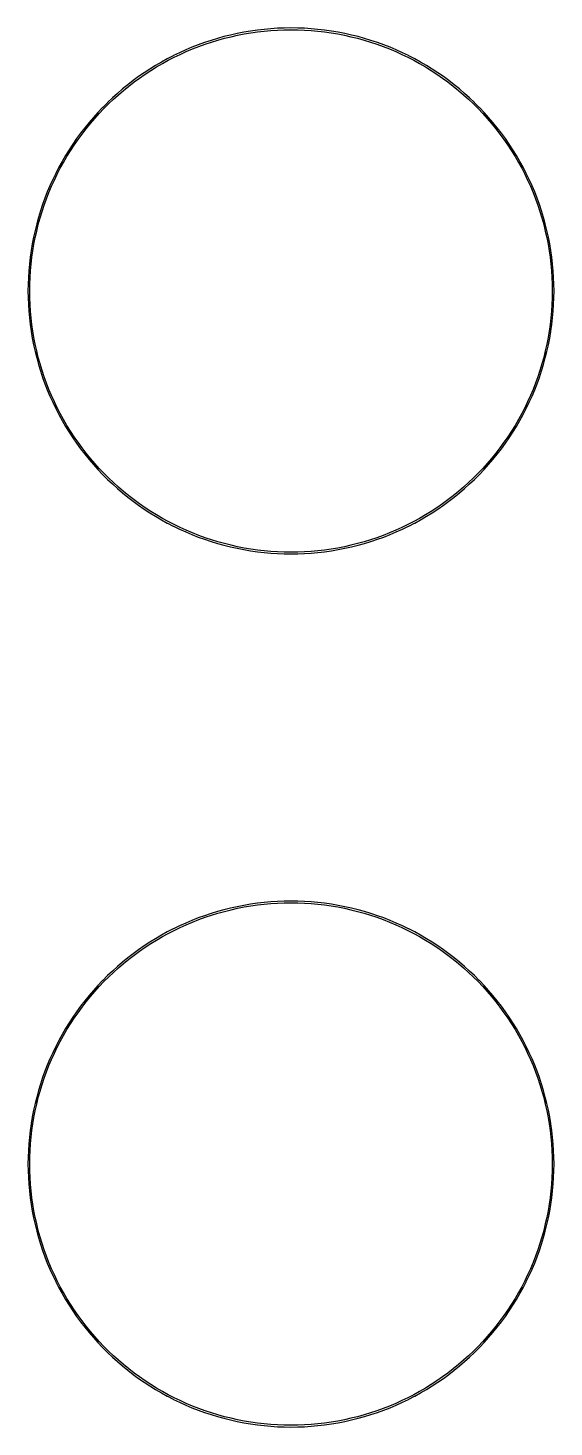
# Model space of a CAD drawing. Extents: x 9 to 70, y 0 to 129.
# Drawn here: x 24.53 to 27.59, y 74.56 to 82.7 of the extents above; entities that cross this region are included whole.
import ezdxf

# ---------------------------------------------------------------- set-up
doc = ezdxf.new("R2010")
doc.units = 0

msp = doc.modelspace()

# ---------------------------------------------------------------- linework, layer by layer
at = {"color": 34, "true_color": 0x008000}
for points in [[(27.15279, 80.1003, 0), (27.17972, 80.12875, 0), (27.20613, 80.1577, 0), (27.23153, 80.18768, 0), (27.25642, 80.21816, 0), (27.2803, 80.24915, 0), (27.30341, 80.2809, 0), (27.32577, 80.31314, 0), (27.34736, 80.34617, 0), (27.36793, 80.37945, 0), (27.38774, 80.41348, 0), (27.40679, 80.44777, 0), (27.42483, 80.48283, 0), (27.42553, 80.48421, 0), (27.44255, 80.51951, 0), (27.4588, 80.55533, 0), (27.47404, 80.59139, 0), (27.48827, 80.62797, 0), (27.50173, 80.6648, 0), (27.51418, 80.70214, 0), (27.52561, 80.73972, 0), (27.53602, 80.77758, 0), (27.54542, 80.81568, 0), (27.55405, 80.85402, 0), (27.56167, 80.89264, 0), (27.56802, 80.93125, 0), (27.56827, 80.93277, 0), (27.57385, 80.97163, 0), (27.57843, 81.01075, 0), (27.58198, 81.04987, 0), (27.58452, 81.08899, 0), (27.58605, 81.1281, 0), (27.58655, 81.16746, 0), (27.58605, 81.20684, 0), (27.58452, 81.24596, 0), (27.58198, 81.28507, 0), (27.57843, 81.32419, 0), (27.57385, 81.36331, 0), (27.56827, 81.40217, 0), (27.56802, 81.4037, 0), (27.56192, 81.44078, 0), (27.56167, 81.44231, 0), (27.55405, 81.48092, 0), (27.54542, 81.51927, 0), (27.53602, 81.55737, 0), (27.52561, 81.59522, 0), (27.51418, 81.63281, 0), (27.50173, 81.67015, 0), (27.48827, 81.70698, 0), (27.47404, 81.74355, 0), (27.4588, 81.77961, 0), (27.44255, 81.81543, 0), (27.42553, 81.85074, 0), (27.42483, 81.85212, 0), (27.4075, 81.88579, 0), (27.40679, 81.88717, 0), (27.38774, 81.92146, 0), (27.36793, 81.9555, 0), (27.34736, 81.98877, 0), (27.32577, 82.02179, 0), (27.30341, 82.05405, 0), (27.2803, 82.0858, 0), (27.25642, 82.11678, 0), (27.23153, 82.14727, 0), (27.20613, 82.17724, 0), (27.17972, 82.2062, 0), (27.15279, 82.23464, 0), (27.1517, 82.23574, 0), (27.12485, 82.26258, 0), (27.12376, 82.26367, 0), (27.09531, 82.2906, 0), (27.06635, 82.31702, 0), (27.03638, 82.34242, 0), (27.0059, 82.36731, 0), (26.97491, 82.39118, 0), (26.94316, 82.4143, 0), (26.9109, 82.43665, 0), (26.87788, 82.45824, 0), (26.84461, 82.47882, 0), (26.81057, 82.49863, 0), (26.77628, 82.51768, 0), (26.74123, 82.5357, 0), (26.73985, 82.53642, 0), (26.70455, 82.55343, 0), (26.66873, 82.56968, 0), (26.63266, 82.58493, 0), (26.59609, 82.59916, 0), (26.55926, 82.61262, 0), (26.52192, 82.62506, 0), (26.48433, 82.63648, 0), (26.44648, 82.64691, 0), (26.40838, 82.65631, 0), (26.37003, 82.66494, 0), (26.33142, 82.67256, 0), (26.29281, 82.67891, 0), (26.29128, 82.67915, 0), (26.25242, 82.68474, 0), (26.2133, 82.68931, 0), (26.17419, 82.69287, 0), (26.13507, 82.69541, 0), (26.09596, 82.69692, 0), (26.05658, 82.69744, 0), (26.01722, 82.69692, 0), (25.9781, 82.69541, 0), (25.93898, 82.69287, 0), (25.89987, 82.68931, 0), (25.86075, 82.68474, 0), (25.82189, 82.67915, 0), (25.82036, 82.67891, 0), (25.78175, 82.67256, 0), (25.74314, 82.66494, 0), (25.70479, 82.65631, 0), (25.66669, 82.64691, 0), (25.62884, 82.63648, 0), (25.59125, 82.62506, 0), (25.55391, 82.61262, 0), (25.51708, 82.59916, 0), (25.48051, 82.58493, 0), (25.44444, 82.56968, 0), (25.40862, 82.55343, 0), (25.37332, 82.53642, 0), (25.37194, 82.5357, 0), (25.33689, 82.51768, 0), (25.3026, 82.49863, 0), (25.26856, 82.47882, 0), (25.23529, 82.45824, 0), (25.20227, 82.43665, 0), (25.17001, 82.4143, 0), (25.13826, 82.39118, 0), (25.10727, 82.36731, 0), (25.07679, 82.34242, 0), (25.04682, 82.31702, 0), (25.01786, 82.2906, 0), (24.98941, 82.26367, 0), (24.98832, 82.26258, 0), (24.96147, 82.23574, 0), (24.96038, 82.23464, 0), (24.93345, 82.2062, 0), (24.90704, 82.17724, 0), (24.88164, 82.14727, 0), (24.85675, 82.11678, 0), (24.83287, 82.0858, 0), (24.80976, 82.05405, 0), (24.7874, 82.02179, 0), (24.76581, 81.98877, 0), (24.74524, 81.9555, 0), (24.72543, 81.92146, 0), (24.70638, 81.88717, 0), (24.70567, 81.88579, 0), (24.68834, 81.85212, 0), (24.68764, 81.85074, 0), (24.67062, 81.81543, 0), (24.65437, 81.77961, 0), (24.63913, 81.74355, 0), (24.6249, 81.70698, 0), (24.61144, 81.67015, 0), (24.59899, 81.63281, 0), (24.58756, 81.59522, 0), (24.57715, 81.55737, 0), (24.56775, 81.51927, 0), (24.55912, 81.48092, 0), (24.5515, 81.44231, 0), (24.55125, 81.44078, 0), (24.54515, 81.4037, 0), (24.5449, 81.40217, 0), (24.53932, 81.36331, 0), (24.53474, 81.32419, 0), (24.53119, 81.28507, 0), (24.52865, 81.24596, 0), (24.52712, 81.20684, 0), (24.52662, 81.16746, 0), (24.52712, 81.1281, 0), (24.52865, 81.08899, 0), (24.53119, 81.04987, 0), (24.53474, 81.01075, 0), (24.53932, 80.97163, 0), (24.5449, 80.93277, 0), (24.54515, 80.93125, 0), (24.5515, 80.89264, 0), (24.55912, 80.85402, 0), (24.56775, 80.81568, 0), (24.57715, 80.77758, 0), (24.58756, 80.73972, 0), (24.59899, 80.70214, 0), (24.61144, 80.6648, 0), (24.6249, 80.62797, 0), (24.63913, 80.59139, 0), (24.65437, 80.55533, 0), (24.67062, 80.51951, 0), (24.68764, 80.48421, 0), (24.68834, 80.48283, 0), (24.70638, 80.44777, 0), (24.72543, 80.41348, 0), (24.74524, 80.37945, 0), (24.76581, 80.34617, 0), (24.7874, 80.31314, 0), (24.80976, 80.2809, 0), (24.83287, 80.24915, 0), (24.85675, 80.21816, 0), (24.88164, 80.18768, 0), (24.90704, 80.1577, 0), (24.93345, 80.12875, 0), (24.96038, 80.1003, 0), (24.98941, 80.07127, 0), (25.01786, 80.04434, 0), (25.04682, 80.01793, 0), (25.07679, 79.99253, 0), (25.10727, 79.96763, 0), (25.13826, 79.94376, 0), (25.17001, 79.92064, 0), (25.20227, 79.89829, 0), (25.23529, 79.8767, 0), (25.26856, 79.85612, 0), (25.3026, 79.83632, 0), (25.33689, 79.81726, 0), (25.33827, 79.81656, 0), (25.37194, 79.79922, 0), (25.37332, 79.79853, 0), (25.40862, 79.78151, 0), (25.44444, 79.76524, 0), (25.48051, 79.75001, 0), (25.51708, 79.73578, 0), (25.55391, 79.72233, 0), (25.59125, 79.70988, 0), (25.62884, 79.69844, 0), (25.66669, 79.68804, 0), (25.70479, 79.67864, 0), (25.74314, 79.67, 0), (25.78175, 79.66238, 0), (25.78236, 79.66228, 0), (25.82036, 79.65603, 0), (25.82189, 79.65579, 0), (25.86075, 79.6502, 0), (25.89987, 79.64563, 0), (25.93898, 79.64208, 0), (25.9781, 79.63954, 0), (26.01722, 79.638, 0), (26.05658, 79.6375, 0), (26.09596, 79.638, 0), (26.13507, 79.63954, 0), (26.17419, 79.64208, 0), (26.2133, 79.64563, 0), (26.25242, 79.6502, 0), (26.29128, 79.65579, 0), (26.29281, 79.65603, 0), (26.33081, 79.66228, 0), (26.33142, 79.66238, 0), (26.37003, 79.67, 0), (26.40838, 79.67864, 0), (26.44648, 79.68804, 0), (26.48433, 79.69844, 0), (26.52192, 79.70988, 0), (26.55926, 79.72233, 0), (26.59609, 79.73578, 0), (26.63266, 79.75001, 0), (26.66873, 79.76524, 0), (26.70455, 79.78151, 0), (26.73985, 79.79853, 0), (26.74123, 79.79922, 0), (26.7749, 79.81656, 0), (26.77628, 79.81726, 0), (26.81057, 79.83632, 0), (26.84461, 79.85612, 0), (26.87788, 79.8767, 0), (26.9109, 79.89829, 0), (26.94316, 79.92064, 0), (26.97491, 79.94376, 0), (27.0059, 79.96763, 0), (27.03638, 79.99253, 0), (27.06635, 80.01793, 0), (27.09531, 80.04434, 0), (27.12376, 80.07127, 0), (27.15279, 80.1003, 0)], [(26.13507, 79.64944, 0), (26.09596, 79.64792, 0), (26.05658, 79.6474, 0), (26.01722, 79.64792, 0), (25.9781, 79.64944, 0), (25.93898, 79.65197, 0), (25.89987, 79.65554, 0), (25.86075, 79.66011, 0), (25.82244, 79.66562, 0), (25.78481, 79.6718, 0), (25.7462, 79.67943, 0), (25.70785, 79.68805, 0), (25.66975, 79.69746, 0), (25.6319, 79.70787, 0), (25.59431, 79.7193, 0), (25.55697, 79.73175, 0), (25.52014, 79.74521, 0), (25.48357, 79.75944, 0), (25.4475, 79.77468, 0), (25.41169, 79.79093, 0), (25.37669, 79.8078, 0), (25.34271, 79.82528, 0), (25.30842, 79.84433, 0), (25.27438, 79.86414, 0), (25.24111, 79.88472, 0), (25.20809, 79.90631, 0), (25.17583, 79.92865, 0), (25.14408, 79.95177, 0), (25.11309, 79.97565, 0), (25.08261, 80.00054, 0), (25.05264, 80.02594, 0), (25.02368, 80.05235, 0), (24.99524, 80.07928, 0), (24.96821, 80.10631, 0), (24.94147, 80.13457, 0), (24.91505, 80.16352, 0), (24.88965, 80.1935, 0), (24.86476, 80.22398, 0), (24.84088, 80.25497, 0), (24.81777, 80.28672, 0), (24.79542, 80.31898, 0), (24.77383, 80.352, 0), (24.75325, 80.38527, 0), (24.73344, 80.41931, 0), (24.71439, 80.45359, 0), (24.69684, 80.48772, 0), (24.68004, 80.52257, 0), (24.66379, 80.55839, 0), (24.64855, 80.59446, 0), (24.63432, 80.63103, 0), (24.62086, 80.66786, 0), (24.60842, 80.7052, 0), (24.59699, 80.74279, 0), (24.58657, 80.78064, 0), (24.57717, 80.81874, 0), (24.56854, 80.85709, 0), (24.56092, 80.8957, 0), (24.55472, 80.93341, 0), (24.54922, 80.97163, 0), (24.54465, 81.01075, 0), (24.54109, 81.04987, 0), (24.53855, 81.08899, 0), (24.53703, 81.1281, 0), (24.53652, 81.16746, 0), (24.53703, 81.20684, 0), (24.53855, 81.24596, 0), (24.54109, 81.28507, 0), (24.54465, 81.32419, 0), (24.54922, 81.36331, 0), (24.55473, 81.40161, 0), (24.56092, 81.43925, 0), (24.56854, 81.47785, 0), (24.57717, 81.51621, 0), (24.58657, 81.55431, 0), (24.59699, 81.59215, 0), (24.60842, 81.62975, 0), (24.62086, 81.66708, 0), (24.63432, 81.7039, 0), (24.64855, 81.74048, 0), (24.66379, 81.77656, 0), (24.68004, 81.81237, 0), (24.69691, 81.84737, 0), (24.71439, 81.88135, 0), (24.73344, 81.91564, 0), (24.75325, 81.94968, 0), (24.77383, 81.98295, 0), (24.79542, 82.01597, 0), (24.81777, 82.04823, 0), (24.84088, 82.07998, 0), (24.86476, 82.11096, 0), (24.88965, 82.14145, 0), (24.91505, 82.17142, 0), (24.94147, 82.20037, 0), (24.96822, 82.22864, 0), (24.99522, 82.25565, 0), (24.99524, 82.25566, 0), (25.02368, 82.28259, 0), (25.05264, 82.30901, 0), (25.08261, 82.33441, 0), (25.11309, 82.3593, 0), (25.14408, 82.38317, 0), (25.17583, 82.40629, 0), (25.20809, 82.42864, 0), (25.24111, 82.45023, 0), (25.27438, 82.4708, 0), (25.30842, 82.49062, 0), (25.34271, 82.50967, 0), (25.37668, 82.52715, 0), (25.41169, 82.54401, 0), (25.4475, 82.56027, 0), (25.48357, 82.5755, 0), (25.52014, 82.58973, 0), (25.55697, 82.6032, 0), (25.59431, 82.61564, 0), (25.6319, 82.62707, 0), (25.66975, 82.63749, 0), (25.70785, 82.64688, 0), (25.7462, 82.65552, 0), (25.78481, 82.66314, 0), (25.82245, 82.66933, 0), (25.86075, 82.67484, 0), (25.89987, 82.67941, 0), (25.93898, 82.68295, 0), (25.9781, 82.6855, 0), (26.01722, 82.68702, 0), (26.05658, 82.68754, 0), (26.09596, 82.68702, 0), (26.13507, 82.6855, 0), (26.17419, 82.68295, 0), (26.2133, 82.67941, 0), (26.25242, 82.67484, 0), (26.29072, 82.66933, 0), (26.32836, 82.66314, 0), (26.36697, 82.65552, 0), (26.40532, 82.64688, 0), (26.44342, 82.63749, 0), (26.48127, 82.62707, 0), (26.51886, 82.61564, 0), (26.5562, 82.6032, 0), (26.59303, 82.58973, 0), (26.6296, 82.5755, 0), (26.66567, 82.56027, 0), (26.70148, 82.54401, 0), (26.73649, 82.52715, 0), (26.77046, 82.50967, 0), (26.80475, 82.49062, 0), (26.83879, 82.4708, 0), (26.87206, 82.45023, 0), (26.90508, 82.42864, 0), (26.93734, 82.40629, 0), (26.96909, 82.38317, 0), (27.00008, 82.3593, 0), (27.03056, 82.33441, 0), (27.06053, 82.30901, 0), (27.08949, 82.28259, 0), (27.11793, 82.25566, 0), (27.11795, 82.25565, 0), (27.14495, 82.22864, 0), (27.1717, 82.20037, 0), (27.19812, 82.17142, 0), (27.22352, 82.14145, 0), (27.24841, 82.11096, 0), (27.27229, 82.07998, 0), (27.2954, 82.04823, 0), (27.31775, 82.01597, 0), (27.33934, 81.98295, 0), (27.35992, 81.94968, 0), (27.37973, 81.91564, 0), (27.39878, 81.88135, 0), (27.41626, 81.84737, 0), (27.43313, 81.81237, 0), (27.44938, 81.77656, 0), (27.46462, 81.74048, 0), (27.47885, 81.7039, 0), (27.49231, 81.66708, 0), (27.50475, 81.62975, 0), (27.51618, 81.59215, 0), (27.5266, 81.55431, 0), (27.536, 81.51621, 0), (27.54463, 81.47785, 0), (27.55225, 81.43925, 0), (27.55844, 81.40161, 0), (27.56395, 81.36331, 0), (27.56852, 81.32419, 0), (27.57208, 81.28507, 0), (27.57462, 81.24596, 0), (27.57614, 81.20684, 0), (27.57665, 81.16746, 0), (27.57614, 81.1281, 0), (27.57462, 81.08899, 0), (27.57208, 81.04987, 0), (27.56852, 81.01075, 0), (27.56395, 80.97163, 0), (27.55845, 80.93341, 0), (27.55225, 80.8957, 0), (27.54463, 80.85709, 0), (27.536, 80.81874, 0), (27.5266, 80.78064, 0), (27.51618, 80.74279, 0), (27.50475, 80.7052, 0), (27.49231, 80.66786, 0), (27.47885, 80.63103, 0), (27.46462, 80.59446, 0), (27.44938, 80.55839, 0), (27.43313, 80.52257, 0), (27.41633, 80.48772, 0), (27.39878, 80.45359, 0), (27.37973, 80.41931, 0), (27.35992, 80.38527, 0), (27.33934, 80.352, 0), (27.31775, 80.31898, 0), (27.2954, 80.28672, 0), (27.27229, 80.25497, 0), (27.24841, 80.22398, 0), (27.22352, 80.1935, 0), (27.19812, 80.16352, 0), (27.1717, 80.13457, 0), (27.14496, 80.10631, 0), (27.11793, 80.07928, 0), (27.08949, 80.05235, 0), (27.06053, 80.02594, 0), (27.03056, 80.00054, 0), (27.00008, 79.97565, 0), (26.96909, 79.95177, 0), (26.93734, 79.92865, 0), (26.90508, 79.90631, 0), (26.87206, 79.88472, 0), (26.83879, 79.86414, 0), (26.80475, 79.84433, 0), (26.77046, 79.82528, 0), (26.73648, 79.8078, 0), (26.70148, 79.79093, 0), (26.66567, 79.77468, 0), (26.6296, 79.75944, 0), (26.59303, 79.74521, 0), (26.5562, 79.73175, 0), (26.51886, 79.7193, 0), (26.48127, 79.70787, 0), (26.44342, 79.69746, 0), (26.40532, 79.68805, 0), (26.36697, 79.67943, 0), (26.32836, 79.6718, 0), (26.29073, 79.66562, 0), (26.25242, 79.66011, 0), (26.2133, 79.65554, 0), (26.17419, 79.65197, 0), (26.13507, 79.64944, 0)], [(27.15279, 75.0203, 0), (27.17972, 75.04875, 0), (27.20613, 75.07771, 0), (27.23153, 75.10768, 0), (27.25642, 75.13816, 0), (27.2803, 75.16915, 0), (27.30341, 75.2009, 0), (27.32577, 75.23314, 0), (27.34736, 75.26617, 0), (27.36793, 75.29944, 0), (27.38774, 75.33347, 0), (27.40679, 75.36776, 0), (27.42483, 75.40282, 0), (27.42553, 75.40421, 0), (27.44255, 75.43951, 0), (27.4588, 75.47533, 0), (27.47404, 75.51139, 0), (27.48827, 75.54797, 0), (27.50173, 75.5848, 0), (27.51418, 75.62214, 0), (27.52561, 75.65973, 0), (27.53602, 75.69758, 0), (27.54542, 75.73568, 0), (27.55405, 75.77403, 0), (27.56167, 75.81264, 0), (27.56802, 75.85124, 0), (27.56827, 75.85278, 0), (27.57385, 75.89163, 0), (27.57843, 75.93075, 0), (27.58198, 75.96987, 0), (27.58452, 76.00899, 0), (27.58605, 76.0481, 0), (27.58655, 76.08747, 0), (27.58605, 76.12684, 0), (27.58452, 76.16596, 0), (27.58198, 76.20507, 0), (27.57843, 76.24419, 0), (27.57385, 76.28331, 0), (27.56827, 76.32217, 0), (27.56802, 76.3237, 0), (27.56192, 76.36078, 0), (27.56167, 76.3623, 0), (27.55405, 76.40092, 0), (27.54542, 76.43926, 0), (27.53602, 76.47736, 0), (27.52561, 76.51522, 0), (27.51418, 76.5528, 0), (27.50173, 76.59014, 0), (27.48827, 76.62698, 0), (27.47404, 76.66355, 0), (27.4588, 76.69962, 0), (27.44255, 76.73542, 0), (27.42553, 76.77074, 0), (27.42483, 76.77212, 0), (27.4075, 76.80579, 0), (27.40679, 76.80717, 0), (27.38774, 76.84146, 0), (27.36793, 76.8755, 0), (27.34736, 76.90877, 0), (27.32577, 76.94179, 0), (27.30341, 76.97405, 0), (27.2803, 77.00579, 0), (27.25642, 77.03679, 0), (27.23153, 77.06726, 0), (27.20613, 77.09724, 0), (27.17972, 77.1262, 0), (27.15279, 77.15464, 0), (27.1517, 77.15573, 0), (27.12376, 77.18368, 0), (27.09531, 77.2106, 0), (27.06635, 77.23702, 0), (27.03638, 77.26242, 0), (27.0059, 77.28731, 0), (26.97491, 77.31119, 0), (26.94316, 77.3343, 0), (26.9109, 77.35665, 0), (26.87788, 77.37824, 0), (26.84461, 77.39882, 0), (26.81057, 77.41862, 0), (26.77628, 77.43768, 0), (26.74123, 77.45571, 0), (26.73985, 77.45641, 0), (26.70455, 77.47344, 0), (26.66873, 77.48969, 0), (26.63266, 77.50493, 0), (26.59609, 77.51916, 0), (26.55926, 77.53261, 0), (26.52192, 77.54506, 0), (26.48433, 77.55649, 0), (26.44648, 77.5669, 0), (26.40838, 77.57631, 0), (26.37003, 77.58494, 0), (26.33142, 77.59256, 0), (26.29281, 77.59891, 0), (26.29128, 77.59914, 0), (26.25242, 77.60474, 0), (26.2133, 77.6093, 0), (26.17419, 77.61287, 0), (26.13507, 77.61541, 0), (26.09596, 77.61693, 0), (26.05658, 77.61744, 0), (26.01722, 77.61693, 0), (25.9781, 77.61541, 0), (25.93898, 77.61287, 0), (25.89987, 77.6093, 0), (25.86075, 77.60474, 0), (25.82189, 77.59914, 0), (25.82036, 77.59891, 0), (25.78175, 77.59256, 0), (25.74314, 77.58494, 0), (25.70479, 77.57631, 0), (25.66669, 77.5669, 0), (25.62884, 77.55649, 0), (25.59125, 77.54506, 0), (25.55391, 77.53261, 0), (25.51708, 77.51916, 0), (25.48051, 77.50493, 0), (25.44444, 77.48969, 0), (25.40862, 77.47344, 0), (25.37332, 77.45641, 0), (25.37194, 77.45571, 0), (25.33689, 77.43768, 0), (25.3026, 77.41862, 0), (25.26856, 77.39882, 0), (25.23529, 77.37824, 0), (25.20227, 77.35665, 0), (25.17001, 77.3343, 0), (25.13826, 77.31119, 0), (25.10727, 77.28731, 0), (25.07679, 77.26242, 0), (25.04682, 77.23702, 0), (25.01786, 77.2106, 0), (24.98941, 77.18368, 0), (24.96147, 77.15573, 0), (24.96038, 77.15464, 0), (24.93345, 77.1262, 0), (24.90704, 77.09724, 0), (24.88164, 77.06726, 0), (24.85675, 77.03679, 0), (24.83287, 77.00579, 0), (24.80976, 76.97405, 0), (24.7874, 76.94179, 0), (24.76581, 76.90877, 0), (24.74524, 76.8755, 0), (24.72543, 76.84146, 0), (24.70638, 76.80717, 0), (24.70567, 76.80579, 0), (24.68834, 76.77212, 0), (24.68764, 76.77074, 0), (24.67062, 76.73542, 0), (24.65437, 76.69962, 0), (24.63913, 76.66355, 0), (24.6249, 76.62698, 0), (24.61144, 76.59014, 0), (24.59899, 76.5528, 0), (24.58756, 76.51522, 0), (24.57715, 76.47736, 0), (24.56775, 76.43926, 0), (24.55912, 76.40092, 0), (24.5515, 76.3623, 0), (24.55125, 76.36078, 0), (24.54515, 76.3237, 0), (24.5449, 76.32217, 0), (24.53932, 76.28331, 0), (24.53474, 76.24419, 0), (24.53119, 76.20507, 0), (24.52865, 76.16596, 0), (24.52712, 76.12684, 0), (24.52662, 76.08747, 0), (24.52712, 76.0481, 0), (24.52865, 76.00899, 0), (24.53119, 75.96987, 0), (24.53474, 75.93075, 0), (24.53932, 75.89163, 0), (24.5449, 75.85278, 0), (24.54515, 75.85124, 0), (24.5515, 75.81264, 0), (24.55912, 75.77403, 0), (24.56775, 75.73568, 0), (24.57715, 75.69758, 0), (24.58756, 75.65973, 0), (24.59899, 75.62214, 0), (24.61144, 75.5848, 0), (24.6249, 75.54797, 0), (24.63913, 75.51139, 0), (24.65437, 75.47533, 0), (24.67062, 75.43951, 0), (24.68764, 75.40421, 0), (24.68834, 75.40282, 0), (24.70638, 75.36776, 0), (24.72543, 75.33347, 0), (24.74524, 75.29944, 0), (24.76581, 75.26617, 0), (24.7874, 75.23314, 0), (24.80976, 75.2009, 0), (24.83287, 75.16915, 0), (24.85675, 75.13816, 0), (24.88164, 75.10768, 0), (24.90704, 75.07771, 0), (24.93345, 75.04875, 0), (24.96038, 75.0203, 0), (24.98941, 74.99127, 0), (25.01786, 74.96434, 0), (25.04682, 74.93792, 0), (25.07679, 74.91253, 0), (25.10727, 74.88763, 0), (25.13826, 74.86376, 0), (25.17001, 74.84063, 0), (25.20227, 74.81829, 0), (25.23529, 74.7967, 0), (25.26856, 74.77612, 0), (25.3026, 74.75632, 0), (25.33689, 74.73726, 0), (25.33827, 74.73656, 0), (25.37194, 74.71923, 0), (25.37332, 74.71853, 0), (25.40862, 74.70151, 0), (25.44444, 74.68525, 0), (25.48051, 74.67001, 0), (25.51708, 74.65579, 0), (25.55391, 74.64233, 0), (25.59125, 74.62988, 0), (25.62884, 74.61845, 0), (25.66669, 74.60804, 0), (25.70479, 74.59864, 0), (25.74314, 74.59, 0), (25.78175, 74.58238, 0), (25.82036, 74.57603, 0), (25.82189, 74.57579, 0), (25.86075, 74.5702, 0), (25.89987, 74.56563, 0), (25.93898, 74.56207, 0), (25.9781, 74.55954, 0), (26.01722, 74.55801, 0), (26.05658, 74.5575, 0), (26.09596, 74.55801, 0), (26.13507, 74.55954, 0), (26.17419, 74.56207, 0), (26.2133, 74.56563, 0), (26.25242, 74.5702, 0), (26.29128, 74.57579, 0), (26.29281, 74.57603, 0), (26.33142, 74.58238, 0), (26.37003, 74.59, 0), (26.40838, 74.59864, 0), (26.44648, 74.60804, 0), (26.48433, 74.61845, 0), (26.52192, 74.62988, 0), (26.55926, 74.64233, 0), (26.59609, 74.65579, 0), (26.63266, 74.67001, 0), (26.66873, 74.68525, 0), (26.70455, 74.70151, 0), (26.73985, 74.71853, 0), (26.74123, 74.71923, 0), (26.7749, 74.73656, 0), (26.77628, 74.73726, 0), (26.81057, 74.75632, 0), (26.84461, 74.77612, 0), (26.87788, 74.7967, 0), (26.9109, 74.81829, 0), (26.94316, 74.84063, 0), (26.97491, 74.86376, 0), (27.0059, 74.88763, 0), (27.03638, 74.91253, 0), (27.06635, 74.93792, 0), (27.09531, 74.96434, 0), (27.12376, 74.99127, 0), (27.15279, 75.0203, 0)], [(26.13507, 74.56944, 0), (26.09596, 74.56792, 0), (26.05658, 74.5674, 0), (26.01722, 74.56792, 0), (25.9781, 74.56944, 0), (25.93898, 74.57198, 0), (25.89987, 74.57554, 0), (25.86075, 74.58011, 0), (25.82244, 74.58562, 0), (25.78481, 74.5918, 0), (25.7462, 74.59943, 0), (25.70785, 74.60805, 0), (25.66975, 74.61745, 0), (25.6319, 74.62787, 0), (25.59431, 74.6393, 0), (25.55697, 74.65175, 0), (25.52014, 74.66521, 0), (25.48357, 74.67944, 0), (25.4475, 74.69468, 0), (25.41169, 74.71093, 0), (25.37668, 74.72781, 0), (25.34271, 74.74527, 0), (25.30842, 74.76433, 0), (25.27438, 74.78413, 0), (25.24111, 74.80472, 0), (25.20809, 74.82631, 0), (25.17583, 74.84865, 0), (25.14408, 74.87177, 0), (25.11309, 74.89565, 0), (25.08261, 74.92054, 0), (25.05264, 74.94593, 0), (25.02368, 74.97235, 0), (24.99524, 74.99928, 0), (24.96821, 75.02631, 0), (24.94147, 75.05457, 0), (24.91505, 75.08353, 0), (24.88965, 75.1135, 0), (24.86476, 75.14398, 0), (24.84088, 75.17497, 0), (24.81777, 75.20672, 0), (24.79542, 75.23898, 0), (24.77383, 75.272, 0), (24.75325, 75.30526, 0), (24.73344, 75.33931, 0), (24.71439, 75.3736, 0), (24.69706, 75.40727, 0), (24.68004, 75.44257, 0), (24.66379, 75.47839, 0), (24.64855, 75.51446, 0), (24.63432, 75.55103, 0), (24.62086, 75.58786, 0), (24.60842, 75.6252, 0), (24.59699, 75.66279, 0), (24.58657, 75.70064, 0), (24.57717, 75.73874, 0), (24.56854, 75.77709, 0), (24.56092, 75.8157, 0), (24.55473, 75.85335, 0), (24.54922, 75.89163, 0), (24.54465, 75.93075, 0), (24.54109, 75.96987, 0), (24.53855, 76.00899, 0), (24.53703, 76.0481, 0), (24.53652, 76.08747, 0), (24.53703, 76.12684, 0), (24.53855, 76.16596, 0), (24.54109, 76.20507, 0), (24.54465, 76.24419, 0), (24.54922, 76.28331, 0), (24.55473, 76.32161, 0), (24.56092, 76.35925, 0), (24.56854, 76.39785, 0), (24.57717, 76.43621, 0), (24.58657, 76.47431, 0), (24.59699, 76.51215, 0), (24.60842, 76.54975, 0), (24.62086, 76.58708, 0), (24.63432, 76.6239, 0), (24.64855, 76.66049, 0), (24.66379, 76.69656, 0), (24.68004, 76.73237, 0), (24.69691, 76.76737, 0), (24.71439, 76.80135, 0), (24.73344, 76.83564, 0), (24.75325, 76.86968, 0), (24.77383, 76.90295, 0), (24.79542, 76.93597, 0), (24.81777, 76.96823, 0), (24.84088, 76.99997, 0), (24.86476, 77.03097, 0), (24.88965, 77.06144, 0), (24.91505, 77.09142, 0), (24.94147, 77.12036, 0), (24.96839, 77.14882, 0), (24.99524, 77.17567, 0), (25.02368, 77.20259, 0), (25.05264, 77.22901, 0), (25.08261, 77.2544, 0), (25.11309, 77.2793, 0), (25.14408, 77.30316, 0), (25.17583, 77.32629, 0), (25.20809, 77.34864, 0), (25.24111, 77.37023, 0), (25.27438, 77.3908, 0), (25.30842, 77.41061, 0), (25.34271, 77.42967, 0), (25.37665, 77.44713, 0), (25.41169, 77.46401, 0), (25.4475, 77.48027, 0), (25.48357, 77.49551, 0), (25.52014, 77.50973, 0), (25.55697, 77.5232, 0), (25.59431, 77.53564, 0), (25.6319, 77.54707, 0), (25.66975, 77.55749, 0), (25.70785, 77.56688, 0), (25.7462, 77.57552, 0), (25.78481, 77.58314, 0), (25.82245, 77.58933, 0), (25.86075, 77.59484, 0), (25.89987, 77.59941, 0), (25.93898, 77.60296, 0), (25.9781, 77.6055, 0), (26.01722, 77.60702, 0), (26.05658, 77.60754, 0), (26.09596, 77.60702, 0), (26.13507, 77.6055, 0), (26.17419, 77.60296, 0), (26.2133, 77.59941, 0), (26.25242, 77.59484, 0), (26.29072, 77.58933, 0), (26.32836, 77.58314, 0), (26.36697, 77.57552, 0), (26.40532, 77.56688, 0), (26.44342, 77.55749, 0), (26.48127, 77.54707, 0), (26.51886, 77.53564, 0), (26.5562, 77.5232, 0), (26.59303, 77.50973, 0), (26.6296, 77.49551, 0), (26.66567, 77.48027, 0), (26.70148, 77.46401, 0), (26.73652, 77.44713, 0), (26.77046, 77.42967, 0), (26.80475, 77.41061, 0), (26.83879, 77.3908, 0), (26.87206, 77.37023, 0), (26.90508, 77.34864, 0), (26.93734, 77.32629, 0), (26.96909, 77.30316, 0), (27.00008, 77.2793, 0), (27.03056, 77.2544, 0), (27.06053, 77.22901, 0), (27.08949, 77.20259, 0), (27.11793, 77.17567, 0), (27.14478, 77.14882, 0), (27.1717, 77.12036, 0), (27.19812, 77.09142, 0), (27.22352, 77.06144, 0), (27.24841, 77.03097, 0), (27.27229, 76.99997, 0), (27.2954, 76.96823, 0), (27.31775, 76.93597, 0), (27.33934, 76.90295, 0), (27.35992, 76.86968, 0), (27.37973, 76.83564, 0), (27.39878, 76.80135, 0), (27.41626, 76.76737, 0), (27.43313, 76.73237, 0), (27.44938, 76.69656, 0), (27.46462, 76.66049, 0), (27.47885, 76.6239, 0), (27.49231, 76.58708, 0), (27.50475, 76.54975, 0), (27.51618, 76.51215, 0), (27.5266, 76.47431, 0), (27.536, 76.43621, 0), (27.54463, 76.39785, 0), (27.55225, 76.35925, 0), (27.55844, 76.32161, 0), (27.56395, 76.28331, 0), (27.56852, 76.24419, 0), (27.57208, 76.20507, 0), (27.57462, 76.16596, 0), (27.57614, 76.12684, 0), (27.57665, 76.08747, 0), (27.57614, 76.0481, 0), (27.57462, 76.00899, 0), (27.57208, 75.96987, 0), (27.56852, 75.93075, 0), (27.56395, 75.89163, 0), (27.55844, 75.85335, 0), (27.55225, 75.8157, 0), (27.54463, 75.77709, 0), (27.536, 75.73874, 0), (27.5266, 75.70064, 0), (27.51618, 75.66279, 0), (27.50475, 75.6252, 0), (27.49231, 75.58786, 0), (27.47885, 75.55103, 0), (27.46462, 75.51446, 0), (27.44938, 75.47839, 0), (27.43313, 75.44257, 0), (27.41611, 75.40727, 0), (27.39878, 75.3736, 0), (27.37973, 75.33931, 0), (27.35992, 75.30526, 0), (27.33934, 75.272, 0), (27.31775, 75.23898, 0), (27.2954, 75.20672, 0), (27.27229, 75.17497, 0), (27.24841, 75.14398, 0), (27.22352, 75.1135, 0), (27.19812, 75.08353, 0), (27.1717, 75.05457, 0), (27.14496, 75.02631, 0), (27.11793, 74.99928, 0), (27.08949, 74.97235, 0), (27.06053, 74.94593, 0), (27.03056, 74.92054, 0), (27.00008, 74.89565, 0), (26.96909, 74.87177, 0), (26.93734, 74.84865, 0), (26.90508, 74.82631, 0), (26.87206, 74.80472, 0), (26.83879, 74.78413, 0), (26.80475, 74.76433, 0), (26.77046, 74.74527, 0), (26.73649, 74.72781, 0), (26.70148, 74.71093, 0), (26.66567, 74.69468, 0), (26.6296, 74.67944, 0), (26.59303, 74.66521, 0), (26.5562, 74.65175, 0), (26.51886, 74.6393, 0), (26.48127, 74.62787, 0), (26.44342, 74.61745, 0), (26.40532, 74.60805, 0), (26.36697, 74.59943, 0), (26.32836, 74.5918, 0), (26.29073, 74.58562, 0), (26.25242, 74.58011, 0), (26.2133, 74.57554, 0), (26.17419, 74.57198, 0), (26.13507, 74.56944, 0)]]:
    msp.add_polyline3d(points, close=True, dxfattribs=at)

doc.saveas('drawing.dxf')
